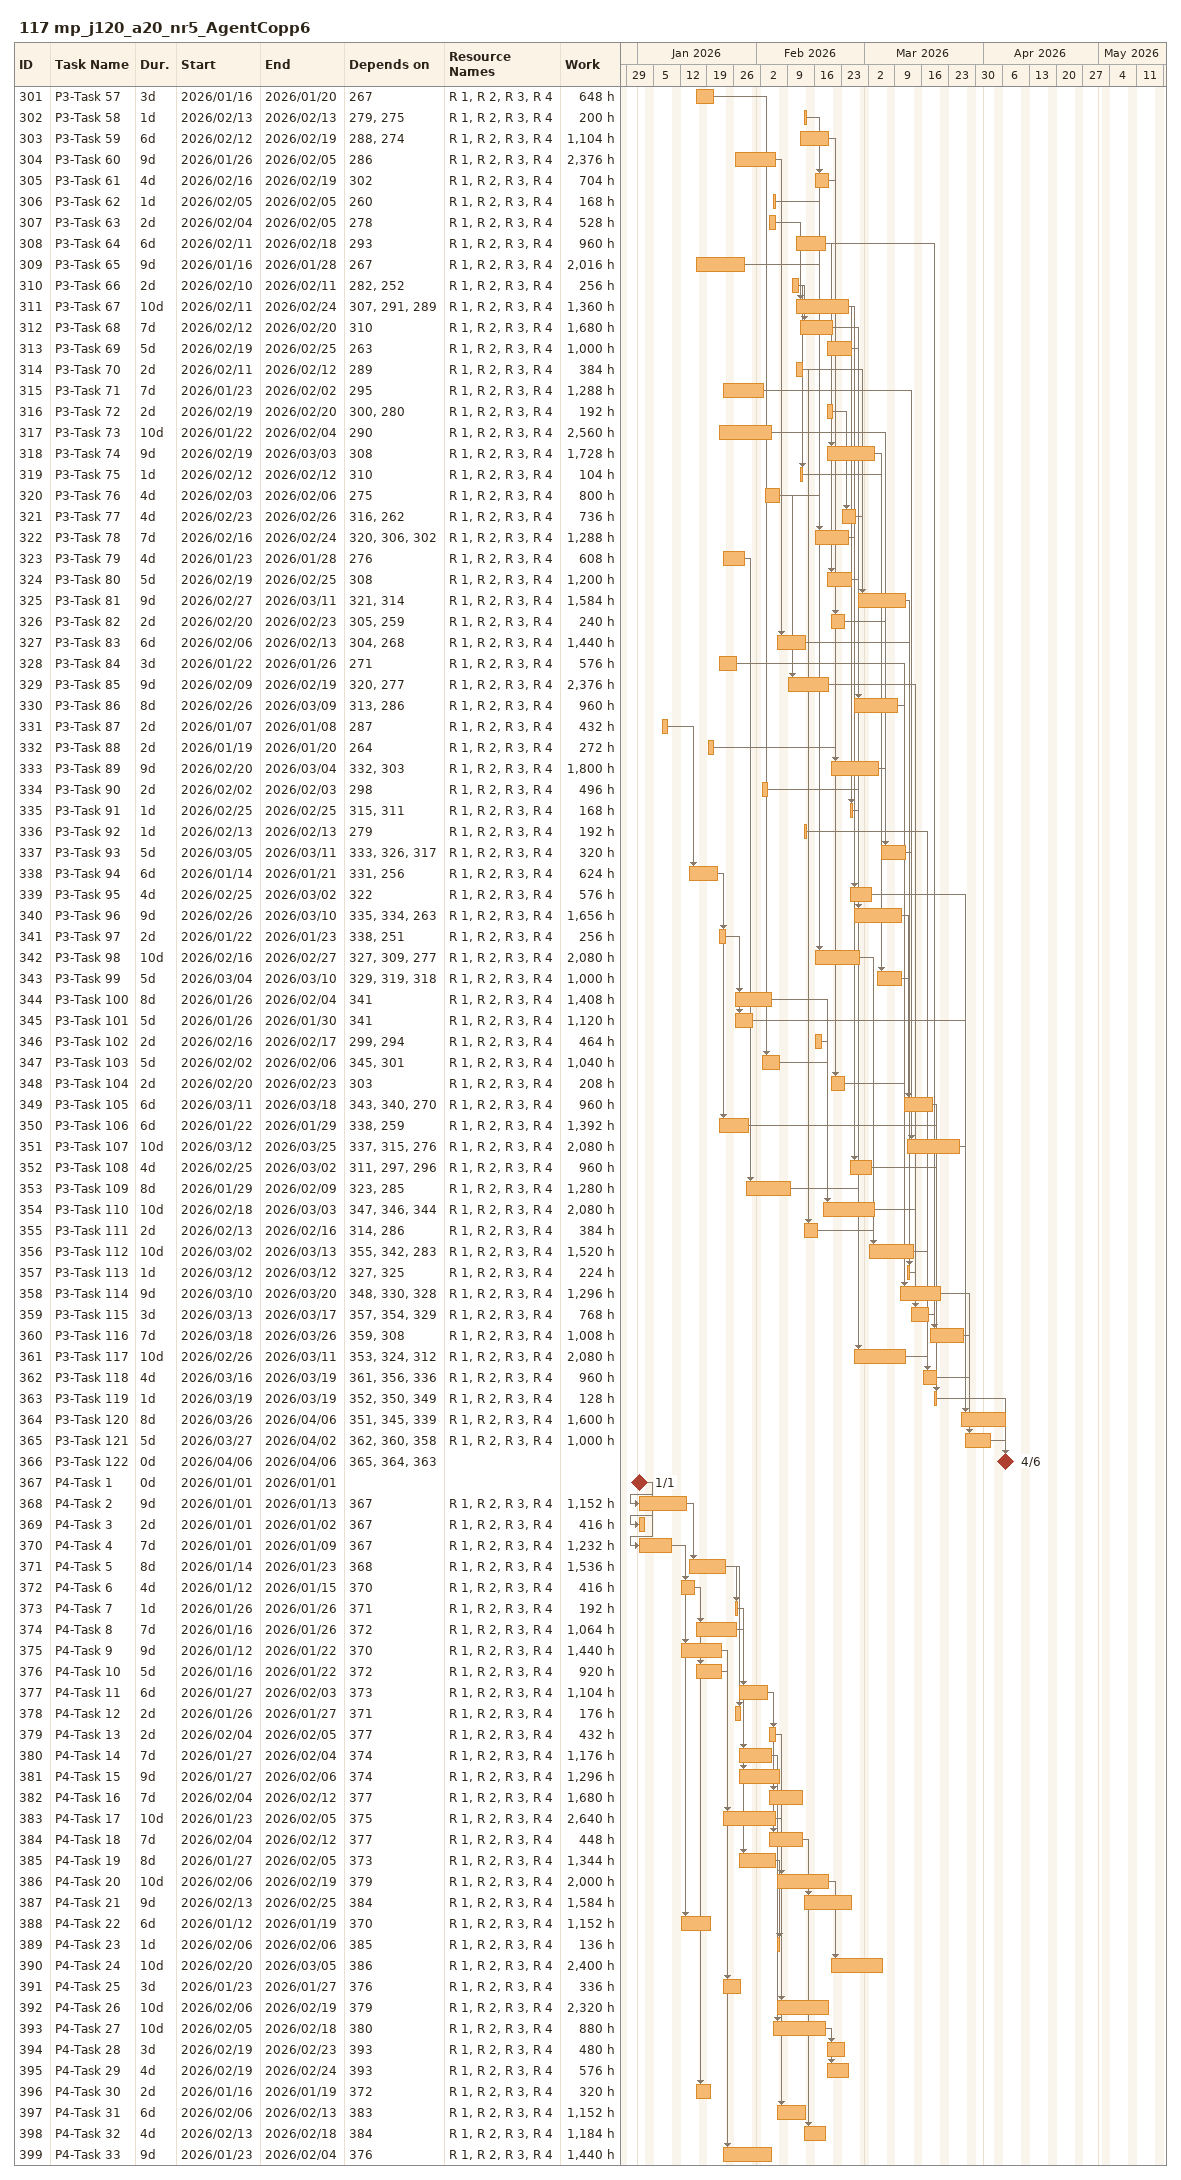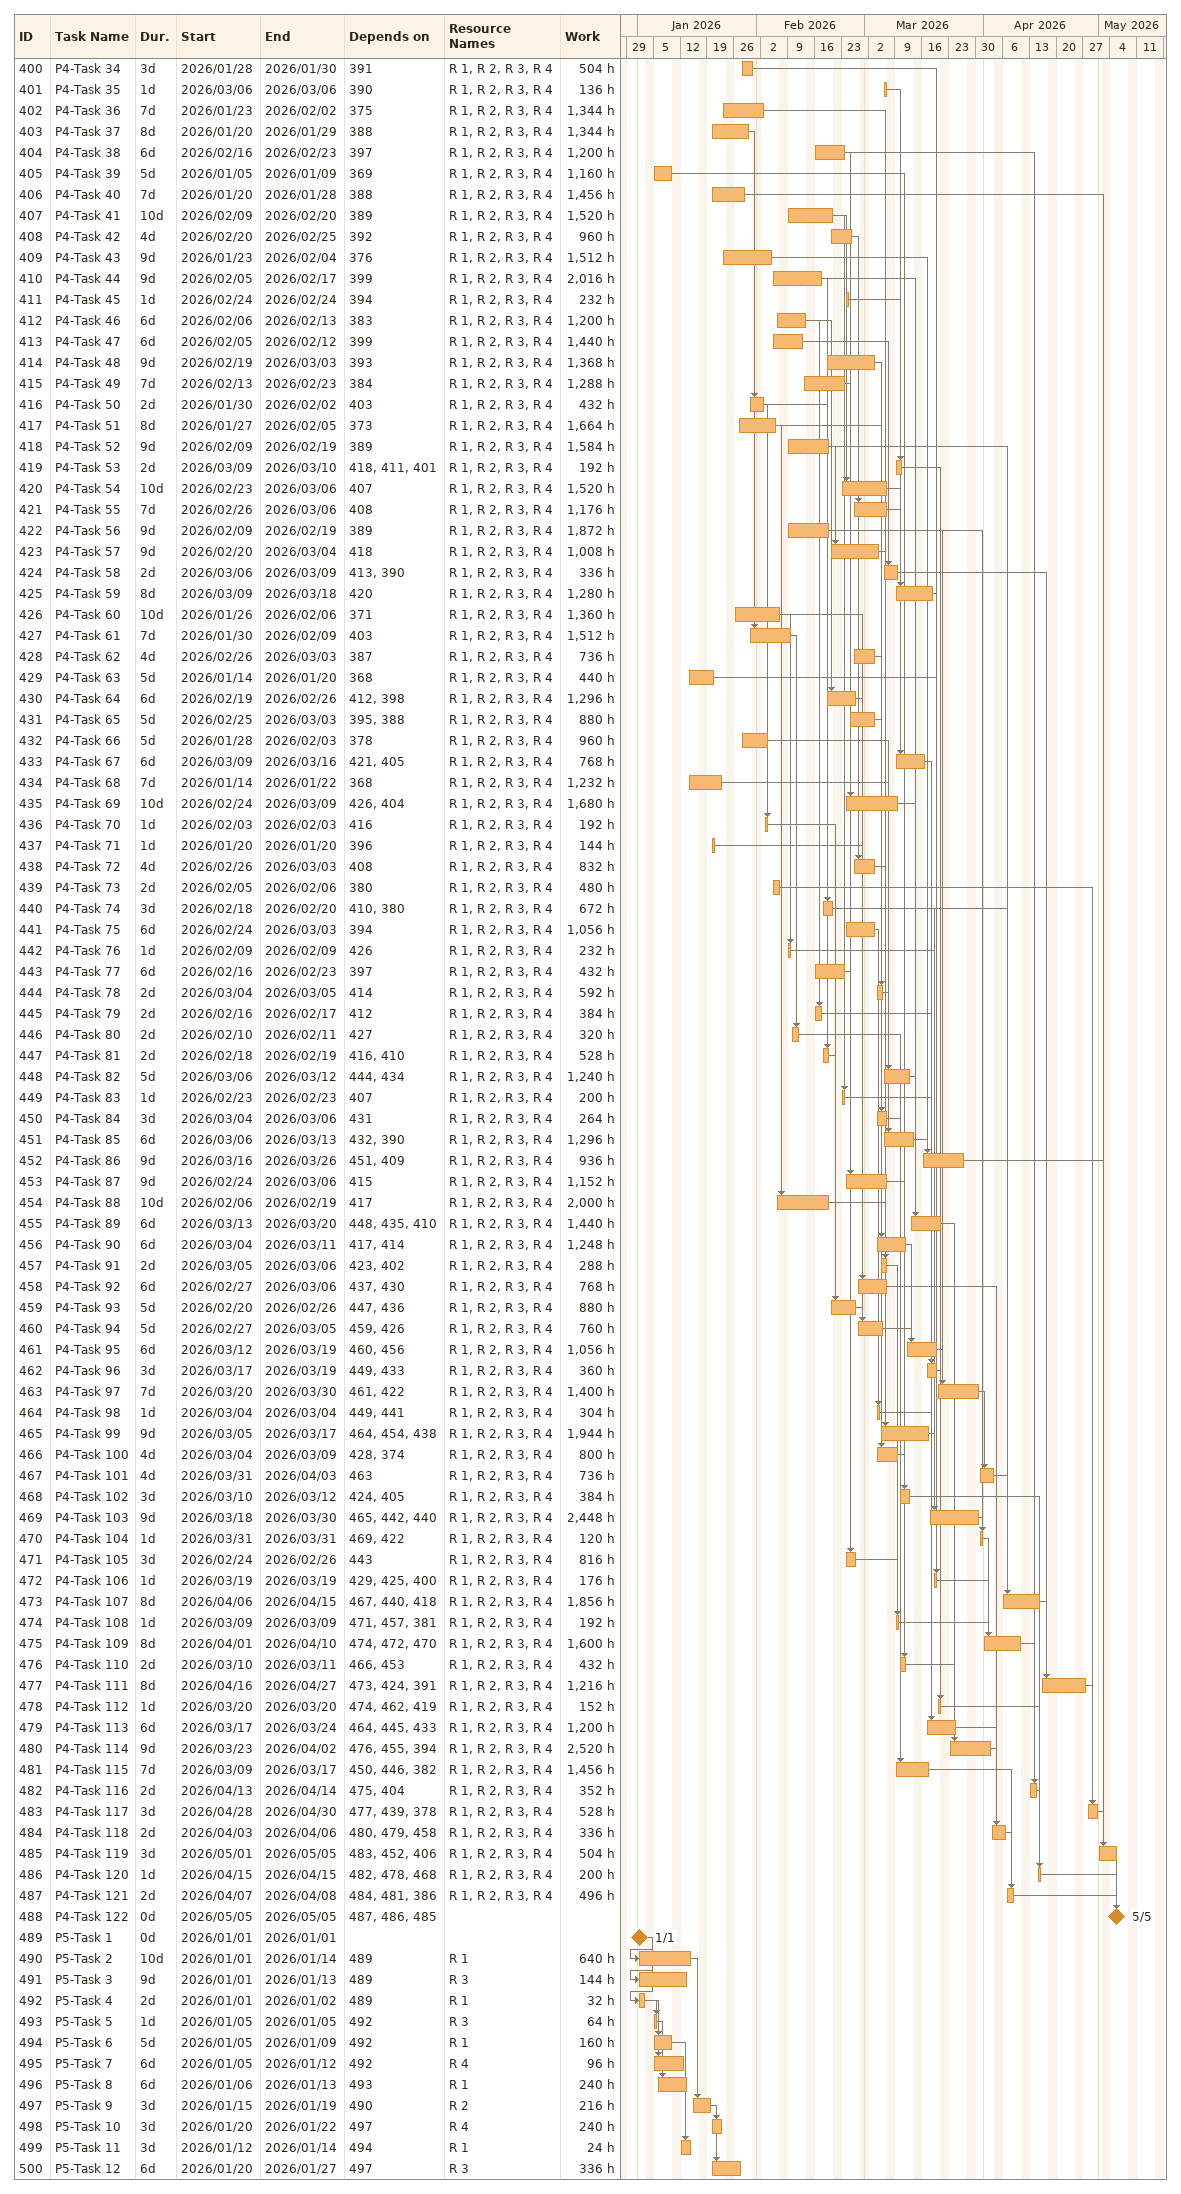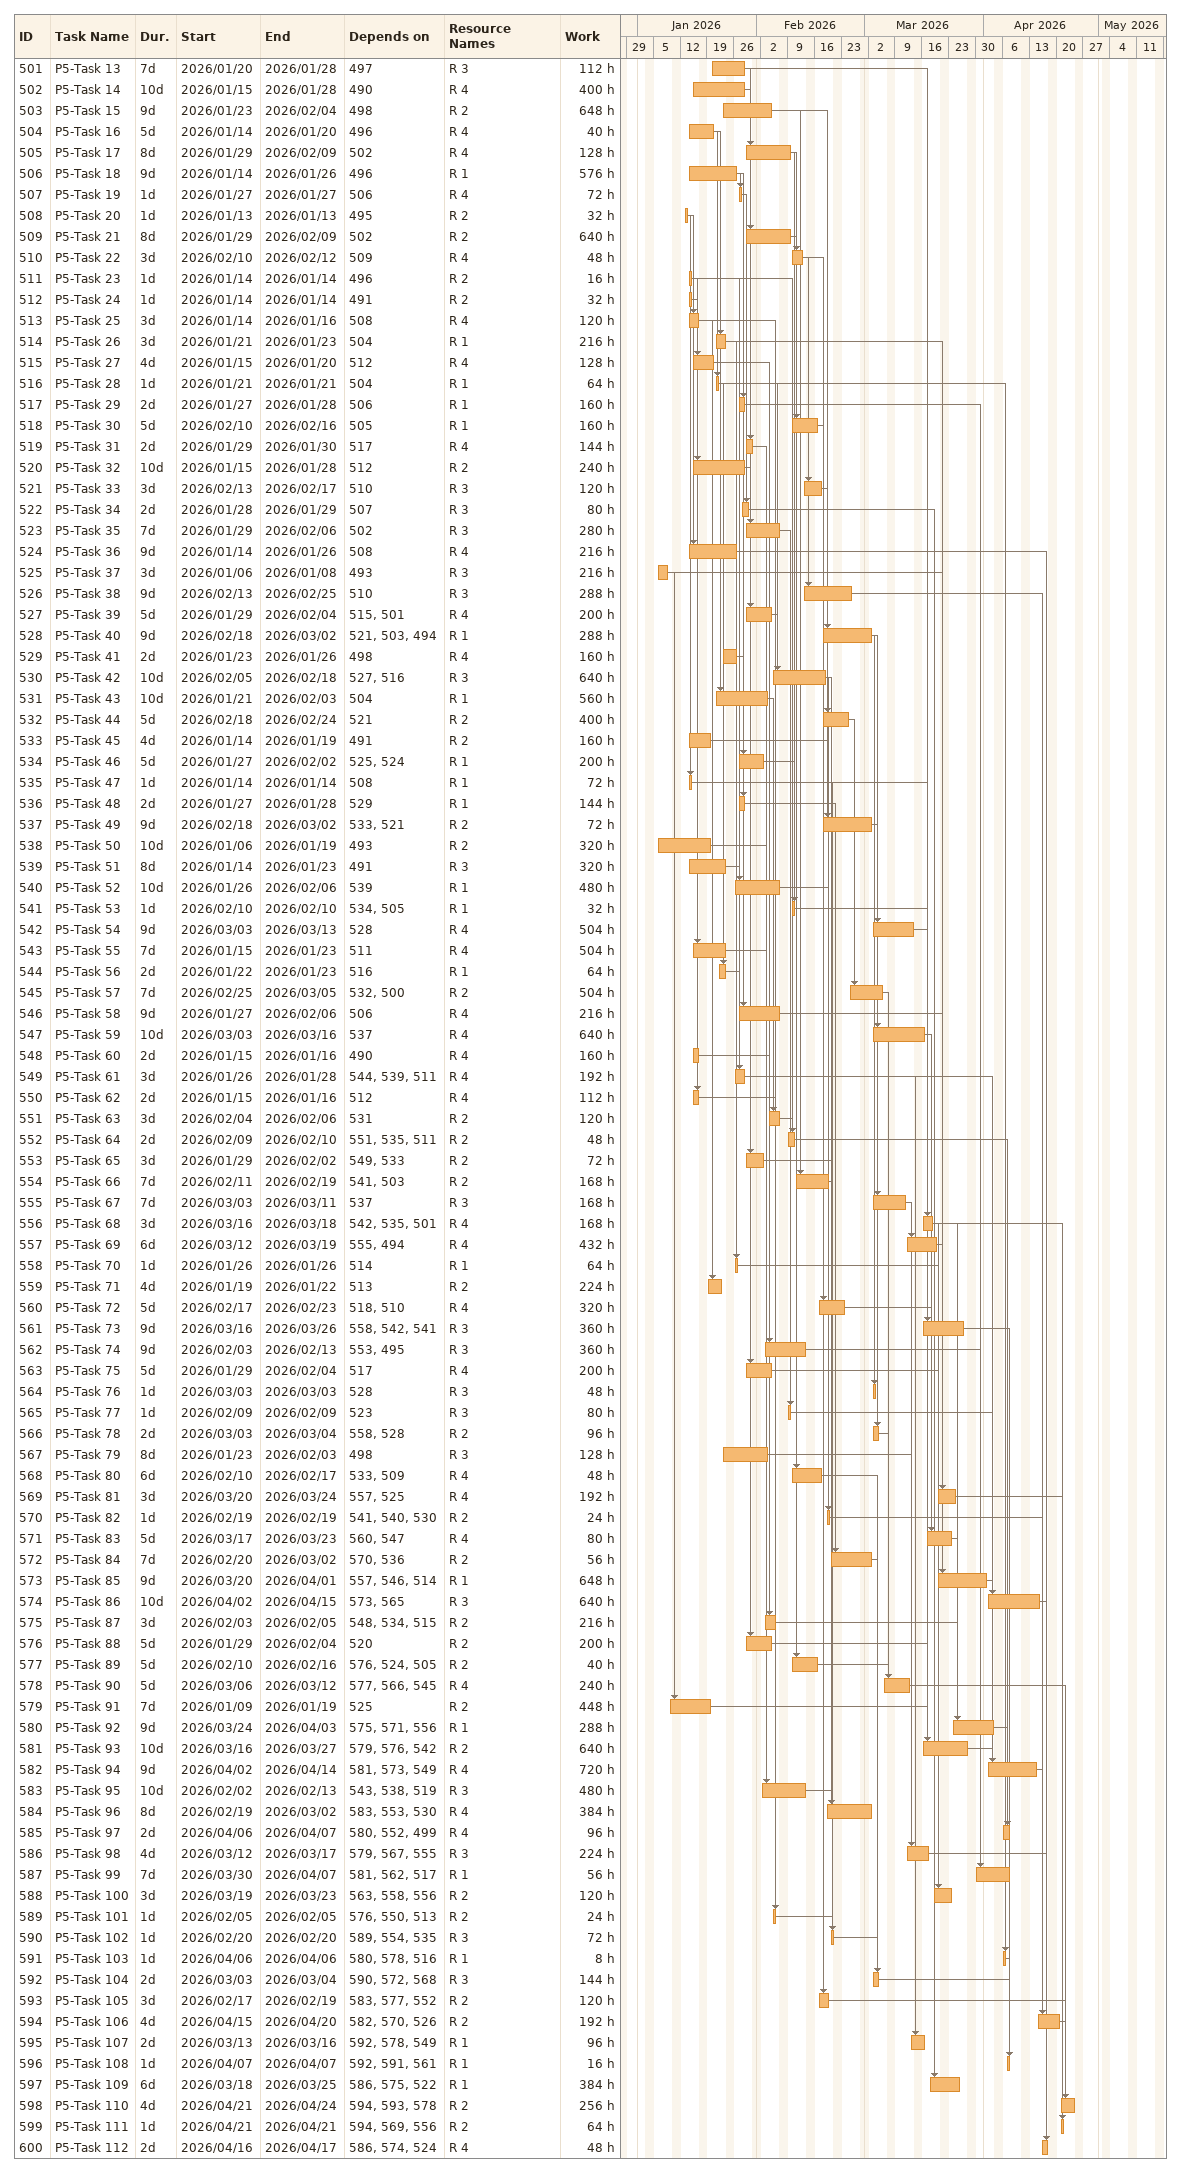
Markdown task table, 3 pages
117 mp_j120_a20_nr5_AgentCopp6

| ID | Task | Duration | Start | Finish | Predecessors | Resources | Work (h) |
|---|---|---|---|---|---|---|---|
| 301 | P3-Task 57 | 3d | 2026-01-16 | 2026-01-20 | 267 | R 1, R 2, R 3, R 4 | 648 |
| 302 | P3-Task 58 | 1d | 2026-02-13 | 2026-02-13 | 279, 275 | R 1, R 2, R 3, R 4 | 200 |
| 303 | P3-Task 59 | 6d | 2026-02-12 | 2026-02-19 | 288, 274 | R 1, R 2, R 3, R 4 | 1104 |
| 304 | P3-Task 60 | 9d | 2026-01-26 | 2026-02-05 | 286 | R 1, R 2, R 3, R 4 | 2376 |
| 305 | P3-Task 61 | 4d | 2026-02-16 | 2026-02-19 | 302 | R 1, R 2, R 3, R 4 | 704 |
| 306 | P3-Task 62 | 1d | 2026-02-05 | 2026-02-05 | 260 | R 1, R 2, R 3, R 4 | 168 |
| 307 | P3-Task 63 | 2d | 2026-02-04 | 2026-02-05 | 278 | R 1, R 2, R 3, R 4 | 528 |
| 308 | P3-Task 64 | 6d | 2026-02-11 | 2026-02-18 | 293 | R 1, R 2, R 3, R 4 | 960 |
| 309 | P3-Task 65 | 9d | 2026-01-16 | 2026-01-28 | 267 | R 1, R 2, R 3, R 4 | 2016 |
| 310 | P3-Task 66 | 2d | 2026-02-10 | 2026-02-11 | 282, 252 | R 1, R 2, R 3, R 4 | 256 |
| 311 | P3-Task 67 | 10d | 2026-02-11 | 2026-02-24 | 307, 291, 289 | R 1, R 2, R 3, R 4 | 1360 |
| 312 | P3-Task 68 | 7d | 2026-02-12 | 2026-02-20 | 310 | R 1, R 2, R 3, R 4 | 1680 |
| 313 | P3-Task 69 | 5d | 2026-02-19 | 2026-02-25 | 263 | R 1, R 2, R 3, R 4 | 1000 |
| 314 | P3-Task 70 | 2d | 2026-02-11 | 2026-02-12 | 289 | R 1, R 2, R 3, R 4 | 384 |
| 315 | P3-Task 71 | 7d | 2026-01-23 | 2026-02-02 | 295 | R 1, R 2, R 3, R 4 | 1288 |
| 316 | P3-Task 72 | 2d | 2026-02-19 | 2026-02-20 | 300, 280 | R 1, R 2, R 3, R 4 | 192 |
| 317 | P3-Task 73 | 10d | 2026-01-22 | 2026-02-04 | 290 | R 1, R 2, R 3, R 4 | 2560 |
| 318 | P3-Task 74 | 9d | 2026-02-19 | 2026-03-03 | 308 | R 1, R 2, R 3, R 4 | 1728 |
| 319 | P3-Task 75 | 1d | 2026-02-12 | 2026-02-12 | 310 | R 1, R 2, R 3, R 4 | 104 |
| 320 | P3-Task 76 | 4d | 2026-02-03 | 2026-02-06 | 275 | R 1, R 2, R 3, R 4 | 800 |
| 321 | P3-Task 77 | 4d | 2026-02-23 | 2026-02-26 | 316, 262 | R 1, R 2, R 3, R 4 | 736 |
| 322 | P3-Task 78 | 7d | 2026-02-16 | 2026-02-24 | 320, 306, 302 | R 1, R 2, R 3, R 4 | 1288 |
| 323 | P3-Task 79 | 4d | 2026-01-23 | 2026-01-28 | 276 | R 1, R 2, R 3, R 4 | 608 |
| 324 | P3-Task 80 | 5d | 2026-02-19 | 2026-02-25 | 308 | R 1, R 2, R 3, R 4 | 1200 |
| 325 | P3-Task 81 | 9d | 2026-02-27 | 2026-03-11 | 321, 314 | R 1, R 2, R 3, R 4 | 1584 |
| 326 | P3-Task 82 | 2d | 2026-02-20 | 2026-02-23 | 305, 259 | R 1, R 2, R 3, R 4 | 240 |
| 327 | P3-Task 83 | 6d | 2026-02-06 | 2026-02-13 | 304, 268 | R 1, R 2, R 3, R 4 | 1440 |
| 328 | P3-Task 84 | 3d | 2026-01-22 | 2026-01-26 | 271 | R 1, R 2, R 3, R 4 | 576 |
| 329 | P3-Task 85 | 9d | 2026-02-09 | 2026-02-19 | 320, 277 | R 1, R 2, R 3, R 4 | 2376 |
| 330 | P3-Task 86 | 8d | 2026-02-26 | 2026-03-09 | 313, 286 | R 1, R 2, R 3, R 4 | 960 |
| 331 | P3-Task 87 | 2d | 2026-01-07 | 2026-01-08 | 287 | R 1, R 2, R 3, R 4 | 432 |
| 332 | P3-Task 88 | 2d | 2026-01-19 | 2026-01-20 | 264 | R 1, R 2, R 3, R 4 | 272 |
| 333 | P3-Task 89 | 9d | 2026-02-20 | 2026-03-04 | 332, 303 | R 1, R 2, R 3, R 4 | 1800 |
| 334 | P3-Task 90 | 2d | 2026-02-02 | 2026-02-03 | 298 | R 1, R 2, R 3, R 4 | 496 |
| 335 | P3-Task 91 | 1d | 2026-02-25 | 2026-02-25 | 315, 311 | R 1, R 2, R 3, R 4 | 168 |
| 336 | P3-Task 92 | 1d | 2026-02-13 | 2026-02-13 | 279 | R 1, R 2, R 3, R 4 | 192 |
| 337 | P3-Task 93 | 5d | 2026-03-05 | 2026-03-11 | 333, 326, 317 | R 1, R 2, R 3, R 4 | 320 |
| 338 | P3-Task 94 | 6d | 2026-01-14 | 2026-01-21 | 331, 256 | R 1, R 2, R 3, R 4 | 624 |
| 339 | P3-Task 95 | 4d | 2026-02-25 | 2026-03-02 | 322 | R 1, R 2, R 3, R 4 | 576 |
| 340 | P3-Task 96 | 9d | 2026-02-26 | 2026-03-10 | 335, 334, 263 | R 1, R 2, R 3, R 4 | 1656 |
| 341 | P3-Task 97 | 2d | 2026-01-22 | 2026-01-23 | 338, 251 | R 1, R 2, R 3, R 4 | 256 |
| 342 | P3-Task 98 | 10d | 2026-02-16 | 2026-02-27 | 327, 309, 277 | R 1, R 2, R 3, R 4 | 2080 |
| 343 | P3-Task 99 | 5d | 2026-03-04 | 2026-03-10 | 329, 319, 318 | R 1, R 2, R 3, R 4 | 1000 |
| 344 | P3-Task 100 | 8d | 2026-01-26 | 2026-02-04 | 341 | R 1, R 2, R 3, R 4 | 1408 |
| 345 | P3-Task 101 | 5d | 2026-01-26 | 2026-01-30 | 341 | R 1, R 2, R 3, R 4 | 1120 |
| 346 | P3-Task 102 | 2d | 2026-02-16 | 2026-02-17 | 299, 294 | R 1, R 2, R 3, R 4 | 464 |
| 347 | P3-Task 103 | 5d | 2026-02-02 | 2026-02-06 | 345, 301 | R 1, R 2, R 3, R 4 | 1040 |
| 348 | P3-Task 104 | 2d | 2026-02-20 | 2026-02-23 | 303 | R 1, R 2, R 3, R 4 | 208 |
| 349 | P3-Task 105 | 6d | 2026-03-11 | 2026-03-18 | 343, 340, 270 | R 1, R 2, R 3, R 4 | 960 |
| 350 | P3-Task 106 | 6d | 2026-01-22 | 2026-01-29 | 338, 259 | R 1, R 2, R 3, R 4 | 1392 |
| 351 | P3-Task 107 | 10d | 2026-03-12 | 2026-03-25 | 337, 315, 276 | R 1, R 2, R 3, R 4 | 2080 |
| 352 | P3-Task 108 | 4d | 2026-02-25 | 2026-03-02 | 311, 297, 296 | R 1, R 2, R 3, R 4 | 960 |
| 353 | P3-Task 109 | 8d | 2026-01-29 | 2026-02-09 | 323, 285 | R 1, R 2, R 3, R 4 | 1280 |
| 354 | P3-Task 110 | 10d | 2026-02-18 | 2026-03-03 | 347, 346, 344 | R 1, R 2, R 3, R 4 | 2080 |
| 355 | P3-Task 111 | 2d | 2026-02-13 | 2026-02-16 | 314, 286 | R 1, R 2, R 3, R 4 | 384 |
| 356 | P3-Task 112 | 10d | 2026-03-02 | 2026-03-13 | 355, 342, 283 | R 1, R 2, R 3, R 4 | 1520 |
| 357 | P3-Task 113 | 1d | 2026-03-12 | 2026-03-12 | 327, 325 | R 1, R 2, R 3, R 4 | 224 |
| 358 | P3-Task 114 | 9d | 2026-03-10 | 2026-03-20 | 348, 330, 328 | R 1, R 2, R 3, R 4 | 1296 |
| 359 | P3-Task 115 | 3d | 2026-03-13 | 2026-03-17 | 357, 354, 329 | R 1, R 2, R 3, R 4 | 768 |
| 360 | P3-Task 116 | 7d | 2026-03-18 | 2026-03-26 | 359, 308 | R 1, R 2, R 3, R 4 | 1008 |
| 361 | P3-Task 117 | 10d | 2026-02-26 | 2026-03-11 | 353, 324, 312 | R 1, R 2, R 3, R 4 | 2080 |
| 362 | P3-Task 118 | 4d | 2026-03-16 | 2026-03-19 | 361, 356, 336 | R 1, R 2, R 3, R 4 | 960 |
| 363 | P3-Task 119 | 1d | 2026-03-19 | 2026-03-19 | 352, 350, 349 | R 1, R 2, R 3, R 4 | 128 |
| 364 | P3-Task 120 | 8d | 2026-03-26 | 2026-04-06 | 351, 345, 339 | R 1, R 2, R 3, R 4 | 1600 |
| 365 | P3-Task 121 | 5d | 2026-03-27 | 2026-04-02 | 362, 360, 358 | R 1, R 2, R 3, R 4 | 1000 |
| 366 | P3-Task 122 | 0d | 2026-04-06 | 2026-04-06 | 365, 364, 363 |  |  |
| 367 | P4-Task 1 | 0d | 2026-01-01 | 2026-01-01 |  |  |  |
| 368 | P4-Task 2 | 9d | 2026-01-01 | 2026-01-13 | 367 | R 1, R 2, R 3, R 4 | 1152 |
| 369 | P4-Task 3 | 2d | 2026-01-01 | 2026-01-02 | 367 | R 1, R 2, R 3, R 4 | 416 |
| 370 | P4-Task 4 | 7d | 2026-01-01 | 2026-01-09 | 367 | R 1, R 2, R 3, R 4 | 1232 |
| 371 | P4-Task 5 | 8d | 2026-01-14 | 2026-01-23 | 368 | R 1, R 2, R 3, R 4 | 1536 |
| 372 | P4-Task 6 | 4d | 2026-01-12 | 2026-01-15 | 370 | R 1, R 2, R 3, R 4 | 416 |
| 373 | P4-Task 7 | 1d | 2026-01-26 | 2026-01-26 | 371 | R 1, R 2, R 3, R 4 | 192 |
| 374 | P4-Task 8 | 7d | 2026-01-16 | 2026-01-26 | 372 | R 1, R 2, R 3, R 4 | 1064 |
| 375 | P4-Task 9 | 9d | 2026-01-12 | 2026-01-22 | 370 | R 1, R 2, R 3, R 4 | 1440 |
| 376 | P4-Task 10 | 5d | 2026-01-16 | 2026-01-22 | 372 | R 1, R 2, R 3, R 4 | 920 |
| 377 | P4-Task 11 | 6d | 2026-01-27 | 2026-02-03 | 373 | R 1, R 2, R 3, R 4 | 1104 |
| 378 | P4-Task 12 | 2d | 2026-01-26 | 2026-01-27 | 371 | R 1, R 2, R 3, R 4 | 176 |
| 379 | P4-Task 13 | 2d | 2026-02-04 | 2026-02-05 | 377 | R 1, R 2, R 3, R 4 | 432 |
| 380 | P4-Task 14 | 7d | 2026-01-27 | 2026-02-04 | 374 | R 1, R 2, R 3, R 4 | 1176 |
| 381 | P4-Task 15 | 9d | 2026-01-27 | 2026-02-06 | 374 | R 1, R 2, R 3, R 4 | 1296 |
| 382 | P4-Task 16 | 7d | 2026-02-04 | 2026-02-12 | 377 | R 1, R 2, R 3, R 4 | 1680 |
| 383 | P4-Task 17 | 10d | 2026-01-23 | 2026-02-05 | 375 | R 1, R 2, R 3, R 4 | 2640 |
| 384 | P4-Task 18 | 7d | 2026-02-04 | 2026-02-12 | 377 | R 1, R 2, R 3, R 4 | 448 |
| 385 | P4-Task 19 | 8d | 2026-01-27 | 2026-02-05 | 373 | R 1, R 2, R 3, R 4 | 1344 |
| 386 | P4-Task 20 | 10d | 2026-02-06 | 2026-02-19 | 379 | R 1, R 2, R 3, R 4 | 2000 |
| 387 | P4-Task 21 | 9d | 2026-02-13 | 2026-02-25 | 384 | R 1, R 2, R 3, R 4 | 1584 |
| 388 | P4-Task 22 | 6d | 2026-01-12 | 2026-01-19 | 370 | R 1, R 2, R 3, R 4 | 1152 |
| 389 | P4-Task 23 | 1d | 2026-02-06 | 2026-02-06 | 385 | R 1, R 2, R 3, R 4 | 136 |
| 390 | P4-Task 24 | 10d | 2026-02-20 | 2026-03-05 | 386 | R 1, R 2, R 3, R 4 | 2400 |
| 391 | P4-Task 25 | 3d | 2026-01-23 | 2026-01-27 | 376 | R 1, R 2, R 3, R 4 | 336 |
| 392 | P4-Task 26 | 10d | 2026-02-06 | 2026-02-19 | 379 | R 1, R 2, R 3, R 4 | 2320 |
| 393 | P4-Task 27 | 10d | 2026-02-05 | 2026-02-18 | 380 | R 1, R 2, R 3, R 4 | 880 |
| 394 | P4-Task 28 | 3d | 2026-02-19 | 2026-02-23 | 393 | R 1, R 2, R 3, R 4 | 480 |
| 395 | P4-Task 29 | 4d | 2026-02-19 | 2026-02-24 | 393 | R 1, R 2, R 3, R 4 | 576 |
| 396 | P4-Task 30 | 2d | 2026-01-16 | 2026-01-19 | 372 | R 1, R 2, R 3, R 4 | 320 |
| 397 | P4-Task 31 | 6d | 2026-02-06 | 2026-02-13 | 383 | R 1, R 2, R 3, R 4 | 1152 |
| 398 | P4-Task 32 | 4d | 2026-02-13 | 2026-02-18 | 384 | R 1, R 2, R 3, R 4 | 1184 |
| 399 | P4-Task 33 | 9d | 2026-01-23 | 2026-02-04 | 376 | R 1, R 2, R 3, R 4 | 1440 |
| 400 | P4-Task 34 | 3d | 2026-01-28 | 2026-01-30 | 391 | R 1, R 2, R 3, R 4 | 504 |
| 401 | P4-Task 35 | 1d | 2026-03-06 | 2026-03-06 | 390 | R 1, R 2, R 3, R 4 | 136 |
| 402 | P4-Task 36 | 7d | 2026-01-23 | 2026-02-02 | 375 | R 1, R 2, R 3, R 4 | 1344 |
| 403 | P4-Task 37 | 8d | 2026-01-20 | 2026-01-29 | 388 | R 1, R 2, R 3, R 4 | 1344 |
| 404 | P4-Task 38 | 6d | 2026-02-16 | 2026-02-23 | 397 | R 1, R 2, R 3, R 4 | 1200 |
| 405 | P4-Task 39 | 5d | 2026-01-05 | 2026-01-09 | 369 | R 1, R 2, R 3, R 4 | 1160 |
| 406 | P4-Task 40 | 7d | 2026-01-20 | 2026-01-28 | 388 | R 1, R 2, R 3, R 4 | 1456 |
| 407 | P4-Task 41 | 10d | 2026-02-09 | 2026-02-20 | 389 | R 1, R 2, R 3, R 4 | 1520 |
| 408 | P4-Task 42 | 4d | 2026-02-20 | 2026-02-25 | 392 | R 1, R 2, R 3, R 4 | 960 |
| 409 | P4-Task 43 | 9d | 2026-01-23 | 2026-02-04 | 376 | R 1, R 2, R 3, R 4 | 1512 |
| 410 | P4-Task 44 | 9d | 2026-02-05 | 2026-02-17 | 399 | R 1, R 2, R 3, R 4 | 2016 |
| 411 | P4-Task 45 | 1d | 2026-02-24 | 2026-02-24 | 394 | R 1, R 2, R 3, R 4 | 232 |
| 412 | P4-Task 46 | 6d | 2026-02-06 | 2026-02-13 | 383 | R 1, R 2, R 3, R 4 | 1200 |
| 413 | P4-Task 47 | 6d | 2026-02-05 | 2026-02-12 | 399 | R 1, R 2, R 3, R 4 | 1440 |
| 414 | P4-Task 48 | 9d | 2026-02-19 | 2026-03-03 | 393 | R 1, R 2, R 3, R 4 | 1368 |
| 415 | P4-Task 49 | 7d | 2026-02-13 | 2026-02-23 | 384 | R 1, R 2, R 3, R 4 | 1288 |
| 416 | P4-Task 50 | 2d | 2026-01-30 | 2026-02-02 | 403 | R 1, R 2, R 3, R 4 | 432 |
| 417 | P4-Task 51 | 8d | 2026-01-27 | 2026-02-05 | 373 | R 1, R 2, R 3, R 4 | 1664 |
| 418 | P4-Task 52 | 9d | 2026-02-09 | 2026-02-19 | 389 | R 1, R 2, R 3, R 4 | 1584 |
| 419 | P4-Task 53 | 2d | 2026-03-09 | 2026-03-10 | 418, 411, 401 | R 1, R 2, R 3, R 4 | 192 |
| 420 | P4-Task 54 | 10d | 2026-02-23 | 2026-03-06 | 407 | R 1, R 2, R 3, R 4 | 1520 |
| 421 | P4-Task 55 | 7d | 2026-02-26 | 2026-03-06 | 408 | R 1, R 2, R 3, R 4 | 1176 |
| 422 | P4-Task 56 | 9d | 2026-02-09 | 2026-02-19 | 389 | R 1, R 2, R 3, R 4 | 1872 |
| 423 | P4-Task 57 | 9d | 2026-02-20 | 2026-03-04 | 418 | R 1, R 2, R 3, R 4 | 1008 |
| 424 | P4-Task 58 | 2d | 2026-03-06 | 2026-03-09 | 413, 390 | R 1, R 2, R 3, R 4 | 336 |
| 425 | P4-Task 59 | 8d | 2026-03-09 | 2026-03-18 | 420 | R 1, R 2, R 3, R 4 | 1280 |
| 426 | P4-Task 60 | 10d | 2026-01-26 | 2026-02-06 | 371 | R 1, R 2, R 3, R 4 | 1360 |
| 427 | P4-Task 61 | 7d | 2026-01-30 | 2026-02-09 | 403 | R 1, R 2, R 3, R 4 | 1512 |
| 428 | P4-Task 62 | 4d | 2026-02-26 | 2026-03-03 | 387 | R 1, R 2, R 3, R 4 | 736 |
| 429 | P4-Task 63 | 5d | 2026-01-14 | 2026-01-20 | 368 | R 1, R 2, R 3, R 4 | 440 |
| 430 | P4-Task 64 | 6d | 2026-02-19 | 2026-02-26 | 412, 398 | R 1, R 2, R 3, R 4 | 1296 |
| 431 | P4-Task 65 | 5d | 2026-02-25 | 2026-03-03 | 395, 388 | R 1, R 2, R 3, R 4 | 880 |
| 432 | P4-Task 66 | 5d | 2026-01-28 | 2026-02-03 | 378 | R 1, R 2, R 3, R 4 | 960 |
| 433 | P4-Task 67 | 6d | 2026-03-09 | 2026-03-16 | 421, 405 | R 1, R 2, R 3, R 4 | 768 |
| 434 | P4-Task 68 | 7d | 2026-01-14 | 2026-01-22 | 368 | R 1, R 2, R 3, R 4 | 1232 |
| 435 | P4-Task 69 | 10d | 2026-02-24 | 2026-03-09 | 426, 404 | R 1, R 2, R 3, R 4 | 1680 |
| 436 | P4-Task 70 | 1d | 2026-02-03 | 2026-02-03 | 416 | R 1, R 2, R 3, R 4 | 192 |
| 437 | P4-Task 71 | 1d | 2026-01-20 | 2026-01-20 | 396 | R 1, R 2, R 3, R 4 | 144 |
| 438 | P4-Task 72 | 4d | 2026-02-26 | 2026-03-03 | 408 | R 1, R 2, R 3, R 4 | 832 |
| 439 | P4-Task 73 | 2d | 2026-02-05 | 2026-02-06 | 380 | R 1, R 2, R 3, R 4 | 480 |
| 440 | P4-Task 74 | 3d | 2026-02-18 | 2026-02-20 | 410, 380 | R 1, R 2, R 3, R 4 | 672 |
| 441 | P4-Task 75 | 6d | 2026-02-24 | 2026-03-03 | 394 | R 1, R 2, R 3, R 4 | 1056 |
| 442 | P4-Task 76 | 1d | 2026-02-09 | 2026-02-09 | 426 | R 1, R 2, R 3, R 4 | 232 |
| 443 | P4-Task 77 | 6d | 2026-02-16 | 2026-02-23 | 397 | R 1, R 2, R 3, R 4 | 432 |
| 444 | P4-Task 78 | 2d | 2026-03-04 | 2026-03-05 | 414 | R 1, R 2, R 3, R 4 | 592 |
| 445 | P4-Task 79 | 2d | 2026-02-16 | 2026-02-17 | 412 | R 1, R 2, R 3, R 4 | 384 |
| 446 | P4-Task 80 | 2d | 2026-02-10 | 2026-02-11 | 427 | R 1, R 2, R 3, R 4 | 320 |
| 447 | P4-Task 81 | 2d | 2026-02-18 | 2026-02-19 | 416, 410 | R 1, R 2, R 3, R 4 | 528 |
| 448 | P4-Task 82 | 5d | 2026-03-06 | 2026-03-12 | 444, 434 | R 1, R 2, R 3, R 4 | 1240 |
| 449 | P4-Task 83 | 1d | 2026-02-23 | 2026-02-23 | 407 | R 1, R 2, R 3, R 4 | 200 |
| 450 | P4-Task 84 | 3d | 2026-03-04 | 2026-03-06 | 431 | R 1, R 2, R 3, R 4 | 264 |
| 451 | P4-Task 85 | 6d | 2026-03-06 | 2026-03-13 | 432, 390 | R 1, R 2, R 3, R 4 | 1296 |
| 452 | P4-Task 86 | 9d | 2026-03-16 | 2026-03-26 | 451, 409 | R 1, R 2, R 3, R 4 | 936 |
| 453 | P4-Task 87 | 9d | 2026-02-24 | 2026-03-06 | 415 | R 1, R 2, R 3, R 4 | 1152 |
| 454 | P4-Task 88 | 10d | 2026-02-06 | 2026-02-19 | 417 | R 1, R 2, R 3, R 4 | 2000 |
| 455 | P4-Task 89 | 6d | 2026-03-13 | 2026-03-20 | 448, 435, 410 | R 1, R 2, R 3, R 4 | 1440 |
| 456 | P4-Task 90 | 6d | 2026-03-04 | 2026-03-11 | 417, 414 | R 1, R 2, R 3, R 4 | 1248 |
| 457 | P4-Task 91 | 2d | 2026-03-05 | 2026-03-06 | 423, 402 | R 1, R 2, R 3, R 4 | 288 |
| 458 | P4-Task 92 | 6d | 2026-02-27 | 2026-03-06 | 437, 430 | R 1, R 2, R 3, R 4 | 768 |
| 459 | P4-Task 93 | 5d | 2026-02-20 | 2026-02-26 | 447, 436 | R 1, R 2, R 3, R 4 | 880 |
| 460 | P4-Task 94 | 5d | 2026-02-27 | 2026-03-05 | 459, 426 | R 1, R 2, R 3, R 4 | 760 |
| 461 | P4-Task 95 | 6d | 2026-03-12 | 2026-03-19 | 460, 456 | R 1, R 2, R 3, R 4 | 1056 |
| 462 | P4-Task 96 | 3d | 2026-03-17 | 2026-03-19 | 449, 433 | R 1, R 2, R 3, R 4 | 360 |
| 463 | P4-Task 97 | 7d | 2026-03-20 | 2026-03-30 | 461, 422 | R 1, R 2, R 3, R 4 | 1400 |
| 464 | P4-Task 98 | 1d | 2026-03-04 | 2026-03-04 | 449, 441 | R 1, R 2, R 3, R 4 | 304 |
| 465 | P4-Task 99 | 9d | 2026-03-05 | 2026-03-17 | 464, 454, 438 | R 1, R 2, R 3, R 4 | 1944 |
| 466 | P4-Task 100 | 4d | 2026-03-04 | 2026-03-09 | 428, 374 | R 1, R 2, R 3, R 4 | 800 |
| 467 | P4-Task 101 | 4d | 2026-03-31 | 2026-04-03 | 463 | R 1, R 2, R 3, R 4 | 736 |
| 468 | P4-Task 102 | 3d | 2026-03-10 | 2026-03-12 | 424, 405 | R 1, R 2, R 3, R 4 | 384 |
| 469 | P4-Task 103 | 9d | 2026-03-18 | 2026-03-30 | 465, 442, 440 | R 1, R 2, R 3, R 4 | 2448 |
| 470 | P4-Task 104 | 1d | 2026-03-31 | 2026-03-31 | 469, 422 | R 1, R 2, R 3, R 4 | 120 |
| 471 | P4-Task 105 | 3d | 2026-02-24 | 2026-02-26 | 443 | R 1, R 2, R 3, R 4 | 816 |
| 472 | P4-Task 106 | 1d | 2026-03-19 | 2026-03-19 | 429, 425, 400 | R 1, R 2, R 3, R 4 | 176 |
| 473 | P4-Task 107 | 8d | 2026-04-06 | 2026-04-15 | 467, 440, 418 | R 1, R 2, R 3, R 4 | 1856 |
| 474 | P4-Task 108 | 1d | 2026-03-09 | 2026-03-09 | 471, 457, 381 | R 1, R 2, R 3, R 4 | 192 |
| 475 | P4-Task 109 | 8d | 2026-04-01 | 2026-04-10 | 474, 472, 470 | R 1, R 2, R 3, R 4 | 1600 |
| 476 | P4-Task 110 | 2d | 2026-03-10 | 2026-03-11 | 466, 453 | R 1, R 2, R 3, R 4 | 432 |
| 477 | P4-Task 111 | 8d | 2026-04-16 | 2026-04-27 | 473, 424, 391 | R 1, R 2, R 3, R 4 | 1216 |
| 478 | P4-Task 112 | 1d | 2026-03-20 | 2026-03-20 | 474, 462, 419 | R 1, R 2, R 3, R 4 | 152 |
| 479 | P4-Task 113 | 6d | 2026-03-17 | 2026-03-24 | 464, 445, 433 | R 1, R 2, R 3, R 4 | 1200 |
| 480 | P4-Task 114 | 9d | 2026-03-23 | 2026-04-02 | 476, 455, 394 | R 1, R 2, R 3, R 4 | 2520 |
| 481 | P4-Task 115 | 7d | 2026-03-09 | 2026-03-17 | 450, 446, 382 | R 1, R 2, R 3, R 4 | 1456 |
| 482 | P4-Task 116 | 2d | 2026-04-13 | 2026-04-14 | 475, 404 | R 1, R 2, R 3, R 4 | 352 |
| 483 | P4-Task 117 | 3d | 2026-04-28 | 2026-04-30 | 477, 439, 378 | R 1, R 2, R 3, R 4 | 528 |
| 484 | P4-Task 118 | 2d | 2026-04-03 | 2026-04-06 | 480, 479, 458 | R 1, R 2, R 3, R 4 | 336 |
| 485 | P4-Task 119 | 3d | 2026-05-01 | 2026-05-05 | 483, 452, 406 | R 1, R 2, R 3, R 4 | 504 |
| 486 | P4-Task 120 | 1d | 2026-04-15 | 2026-04-15 | 482, 478, 468 | R 1, R 2, R 3, R 4 | 200 |
| 487 | P4-Task 121 | 2d | 2026-04-07 | 2026-04-08 | 484, 481, 386 | R 1, R 2, R 3, R 4 | 496 |
| 488 | P4-Task 122 | 0d | 2026-05-05 | 2026-05-05 | 487, 486, 485 |  |  |
| 489 | P5-Task 1 | 0d | 2026-01-01 | 2026-01-01 |  |  |  |
| 490 | P5-Task 2 | 10d | 2026-01-01 | 2026-01-14 | 489 | R 1 | 640 |
| 491 | P5-Task 3 | 9d | 2026-01-01 | 2026-01-13 | 489 | R 3 | 144 |
| 492 | P5-Task 4 | 2d | 2026-01-01 | 2026-01-02 | 489 | R 1 | 32 |
| 493 | P5-Task 5 | 1d | 2026-01-05 | 2026-01-05 | 492 | R 3 | 64 |
| 494 | P5-Task 6 | 5d | 2026-01-05 | 2026-01-09 | 492 | R 1 | 160 |
| 495 | P5-Task 7 | 6d | 2026-01-05 | 2026-01-12 | 492 | R 4 | 96 |
| 496 | P5-Task 8 | 6d | 2026-01-06 | 2026-01-13 | 493 | R 1 | 240 |
| 497 | P5-Task 9 | 3d | 2026-01-15 | 2026-01-19 | 490 | R 2 | 216 |
| 498 | P5-Task 10 | 3d | 2026-01-20 | 2026-01-22 | 497 | R 4 | 240 |
| 499 | P5-Task 11 | 3d | 2026-01-12 | 2026-01-14 | 494 | R 1 | 24 |
| 500 | P5-Task 12 | 6d | 2026-01-20 | 2026-01-27 | 497 | R 3 | 336 |
| 501 | P5-Task 13 | 7d | 2026-01-20 | 2026-01-28 | 497 | R 3 | 112 |
| 502 | P5-Task 14 | 10d | 2026-01-15 | 2026-01-28 | 490 | R 4 | 400 |
| 503 | P5-Task 15 | 9d | 2026-01-23 | 2026-02-04 | 498 | R 2 | 648 |
| 504 | P5-Task 16 | 5d | 2026-01-14 | 2026-01-20 | 496 | R 4 | 40 |
| 505 | P5-Task 17 | 8d | 2026-01-29 | 2026-02-09 | 502 | R 4 | 128 |
| 506 | P5-Task 18 | 9d | 2026-01-14 | 2026-01-26 | 496 | R 1 | 576 |
| 507 | P5-Task 19 | 1d | 2026-01-27 | 2026-01-27 | 506 | R 4 | 72 |
| 508 | P5-Task 20 | 1d | 2026-01-13 | 2026-01-13 | 495 | R 2 | 32 |
| 509 | P5-Task 21 | 8d | 2026-01-29 | 2026-02-09 | 502 | R 2 | 640 |
| 510 | P5-Task 22 | 3d | 2026-02-10 | 2026-02-12 | 509 | R 4 | 48 |
| 511 | P5-Task 23 | 1d | 2026-01-14 | 2026-01-14 | 496 | R 2 | 16 |
| 512 | P5-Task 24 | 1d | 2026-01-14 | 2026-01-14 | 491 | R 2 | 32 |
| 513 | P5-Task 25 | 3d | 2026-01-14 | 2026-01-16 | 508 | R 4 | 120 |
| 514 | P5-Task 26 | 3d | 2026-01-21 | 2026-01-23 | 504 | R 1 | 216 |
| 515 | P5-Task 27 | 4d | 2026-01-15 | 2026-01-20 | 512 | R 4 | 128 |
| 516 | P5-Task 28 | 1d | 2026-01-21 | 2026-01-21 | 504 | R 1 | 64 |
| 517 | P5-Task 29 | 2d | 2026-01-27 | 2026-01-28 | 506 | R 1 | 160 |
| 518 | P5-Task 30 | 5d | 2026-02-10 | 2026-02-16 | 505 | R 1 | 160 |
| 519 | P5-Task 31 | 2d | 2026-01-29 | 2026-01-30 | 517 | R 4 | 144 |
| 520 | P5-Task 32 | 10d | 2026-01-15 | 2026-01-28 | 512 | R 2 | 240 |
| 521 | P5-Task 33 | 3d | 2026-02-13 | 2026-02-17 | 510 | R 3 | 120 |
| 522 | P5-Task 34 | 2d | 2026-01-28 | 2026-01-29 | 507 | R 3 | 80 |
| 523 | P5-Task 35 | 7d | 2026-01-29 | 2026-02-06 | 502 | R 3 | 280 |
| 524 | P5-Task 36 | 9d | 2026-01-14 | 2026-01-26 | 508 | R 4 | 216 |
| 525 | P5-Task 37 | 3d | 2026-01-06 | 2026-01-08 | 493 | R 3 | 216 |
| 526 | P5-Task 38 | 9d | 2026-02-13 | 2026-02-25 | 510 | R 3 | 288 |
| 527 | P5-Task 39 | 5d | 2026-01-29 | 2026-02-04 | 515, 501 | R 4 | 200 |
| 528 | P5-Task 40 | 9d | 2026-02-18 | 2026-03-02 | 521, 503, 494 | R 1 | 288 |
| 529 | P5-Task 41 | 2d | 2026-01-23 | 2026-01-26 | 498 | R 4 | 160 |
| 530 | P5-Task 42 | 10d | 2026-02-05 | 2026-02-18 | 527, 516 | R 3 | 640 |
| 531 | P5-Task 43 | 10d | 2026-01-21 | 2026-02-03 | 504 | R 1 | 560 |
| 532 | P5-Task 44 | 5d | 2026-02-18 | 2026-02-24 | 521 | R 2 | 400 |
| 533 | P5-Task 45 | 4d | 2026-01-14 | 2026-01-19 | 491 | R 2 | 160 |
| 534 | P5-Task 46 | 5d | 2026-01-27 | 2026-02-02 | 525, 524 | R 1 | 200 |
| 535 | P5-Task 47 | 1d | 2026-01-14 | 2026-01-14 | 508 | R 1 | 72 |
| 536 | P5-Task 48 | 2d | 2026-01-27 | 2026-01-28 | 529 | R 1 | 144 |
| 537 | P5-Task 49 | 9d | 2026-02-18 | 2026-03-02 | 533, 521 | R 2 | 72 |
| 538 | P5-Task 50 | 10d | 2026-01-06 | 2026-01-19 | 493 | R 2 | 320 |
| 539 | P5-Task 51 | 8d | 2026-01-14 | 2026-01-23 | 491 | R 3 | 320 |
| 540 | P5-Task 52 | 10d | 2026-01-26 | 2026-02-06 | 539 | R 1 | 480 |
| 541 | P5-Task 53 | 1d | 2026-02-10 | 2026-02-10 | 534, 505 | R 1 | 32 |
| 542 | P5-Task 54 | 9d | 2026-03-03 | 2026-03-13 | 528 | R 4 | 504 |
| 543 | P5-Task 55 | 7d | 2026-01-15 | 2026-01-23 | 511 | R 4 | 504 |
| 544 | P5-Task 56 | 2d | 2026-01-22 | 2026-01-23 | 516 | R 1 | 64 |
| 545 | P5-Task 57 | 7d | 2026-02-25 | 2026-03-05 | 532, 500 | R 2 | 504 |
| 546 | P5-Task 58 | 9d | 2026-01-27 | 2026-02-06 | 506 | R 4 | 216 |
| 547 | P5-Task 59 | 10d | 2026-03-03 | 2026-03-16 | 537 | R 4 | 640 |
| 548 | P5-Task 60 | 2d | 2026-01-15 | 2026-01-16 | 490 | R 4 | 160 |
| 549 | P5-Task 61 | 3d | 2026-01-26 | 2026-01-28 | 544, 539, 511 | R 4 | 192 |
| 550 | P5-Task 62 | 2d | 2026-01-15 | 2026-01-16 | 512 | R 4 | 112 |
| 551 | P5-Task 63 | 3d | 2026-02-04 | 2026-02-06 | 531 | R 2 | 120 |
| 552 | P5-Task 64 | 2d | 2026-02-09 | 2026-02-10 | 551, 535, 511 | R 2 | 48 |
| 553 | P5-Task 65 | 3d | 2026-01-29 | 2026-02-02 | 549, 533 | R 2 | 72 |
| 554 | P5-Task 66 | 7d | 2026-02-11 | 2026-02-19 | 541, 503 | R 2 | 168 |
| 555 | P5-Task 67 | 7d | 2026-03-03 | 2026-03-11 | 537 | R 3 | 168 |
| 556 | P5-Task 68 | 3d | 2026-03-16 | 2026-03-18 | 542, 535, 501 | R 4 | 168 |
| 557 | P5-Task 69 | 6d | 2026-03-12 | 2026-03-19 | 555, 494 | R 4 | 432 |
| 558 | P5-Task 70 | 1d | 2026-01-26 | 2026-01-26 | 514 | R 1 | 64 |
| 559 | P5-Task 71 | 4d | 2026-01-19 | 2026-01-22 | 513 | R 2 | 224 |
| 560 | P5-Task 72 | 5d | 2026-02-17 | 2026-02-23 | 518, 510 | R 4 | 320 |
| 561 | P5-Task 73 | 9d | 2026-03-16 | 2026-03-26 | 558, 542, 541 | R 3 | 360 |
| 562 | P5-Task 74 | 9d | 2026-02-03 | 2026-02-13 | 553, 495 | R 3 | 360 |
| 563 | P5-Task 75 | 5d | 2026-01-29 | 2026-02-04 | 517 | R 4 | 200 |
| 564 | P5-Task 76 | 1d | 2026-03-03 | 2026-03-03 | 528 | R 3 | 48 |
| 565 | P5-Task 77 | 1d | 2026-02-09 | 2026-02-09 | 523 | R 3 | 80 |
| 566 | P5-Task 78 | 2d | 2026-03-03 | 2026-03-04 | 558, 528 | R 2 | 96 |
| 567 | P5-Task 79 | 8d | 2026-01-23 | 2026-02-03 | 498 | R 3 | 128 |
| 568 | P5-Task 80 | 6d | 2026-02-10 | 2026-02-17 | 533, 509 | R 4 | 48 |
| 569 | P5-Task 81 | 3d | 2026-03-20 | 2026-03-24 | 557, 525 | R 4 | 192 |
| 570 | P5-Task 82 | 1d | 2026-02-19 | 2026-02-19 | 541, 540, 530 | R 2 | 24 |
| 571 | P5-Task 83 | 5d | 2026-03-17 | 2026-03-23 | 560, 547 | R 4 | 80 |
| 572 | P5-Task 84 | 7d | 2026-02-20 | 2026-03-02 | 570, 536 | R 2 | 56 |
| 573 | P5-Task 85 | 9d | 2026-03-20 | 2026-04-01 | 557, 546, 514 | R 1 | 648 |
| 574 | P5-Task 86 | 10d | 2026-04-02 | 2026-04-15 | 573, 565 | R 3 | 640 |
| 575 | P5-Task 87 | 3d | 2026-02-03 | 2026-02-05 | 548, 534, 515 | R 2 | 216 |
| 576 | P5-Task 88 | 5d | 2026-01-29 | 2026-02-04 | 520 | R 2 | 200 |
| 577 | P5-Task 89 | 5d | 2026-02-10 | 2026-02-16 | 576, 524, 505 | R 2 | 40 |
| 578 | P5-Task 90 | 5d | 2026-03-06 | 2026-03-12 | 577, 566, 545 | R 4 | 240 |
| 579 | P5-Task 91 | 7d | 2026-01-09 | 2026-01-19 | 525 | R 2 | 448 |
| 580 | P5-Task 92 | 9d | 2026-03-24 | 2026-04-03 | 575, 571, 556 | R 1 | 288 |
| 581 | P5-Task 93 | 10d | 2026-03-16 | 2026-03-27 | 579, 576, 542 | R 2 | 640 |
| 582 | P5-Task 94 | 9d | 2026-04-02 | 2026-04-14 | 581, 573, 549 | R 4 | 720 |
| 583 | P5-Task 95 | 10d | 2026-02-02 | 2026-02-13 | 543, 538, 519 | R 3 | 480 |
| 584 | P5-Task 96 | 8d | 2026-02-19 | 2026-03-02 | 583, 553, 530 | R 4 | 384 |
| 585 | P5-Task 97 | 2d | 2026-04-06 | 2026-04-07 | 580, 552, 499 | R 4 | 96 |
| 586 | P5-Task 98 | 4d | 2026-03-12 | 2026-03-17 | 579, 567, 555 | R 3 | 224 |
| 587 | P5-Task 99 | 7d | 2026-03-30 | 2026-04-07 | 581, 562, 517 | R 1 | 56 |
| 588 | P5-Task 100 | 3d | 2026-03-19 | 2026-03-23 | 563, 558, 556 | R 2 | 120 |
| 589 | P5-Task 101 | 1d | 2026-02-05 | 2026-02-05 | 576, 550, 513 | R 2 | 24 |
| 590 | P5-Task 102 | 1d | 2026-02-20 | 2026-02-20 | 589, 554, 535 | R 3 | 72 |
| 591 | P5-Task 103 | 1d | 2026-04-06 | 2026-04-06 | 580, 578, 516 | R 1 | 8 |
| 592 | P5-Task 104 | 2d | 2026-03-03 | 2026-03-04 | 590, 572, 568 | R 3 | 144 |
| 593 | P5-Task 105 | 3d | 2026-02-17 | 2026-02-19 | 583, 577, 552 | R 2 | 120 |
| 594 | P5-Task 106 | 4d | 2026-04-15 | 2026-04-20 | 582, 570, 526 | R 2 | 192 |
| 595 | P5-Task 107 | 2d | 2026-03-13 | 2026-03-16 | 592, 578, 549 | R 1 | 96 |
| 596 | P5-Task 108 | 1d | 2026-04-07 | 2026-04-07 | 592, 591, 561 | R 1 | 16 |
| 597 | P5-Task 109 | 6d | 2026-03-18 | 2026-03-25 | 586, 575, 522 | R 1 | 384 |
| 598 | P5-Task 110 | 4d | 2026-04-21 | 2026-04-24 | 594, 593, 578 | R 2 | 256 |
| 599 | P5-Task 111 | 1d | 2026-04-21 | 2026-04-21 | 594, 569, 556 | R 2 | 64 |
| 600 | P5-Task 112 | 2d | 2026-04-16 | 2026-04-17 | 586, 574, 524 | R 4 | 48 |
